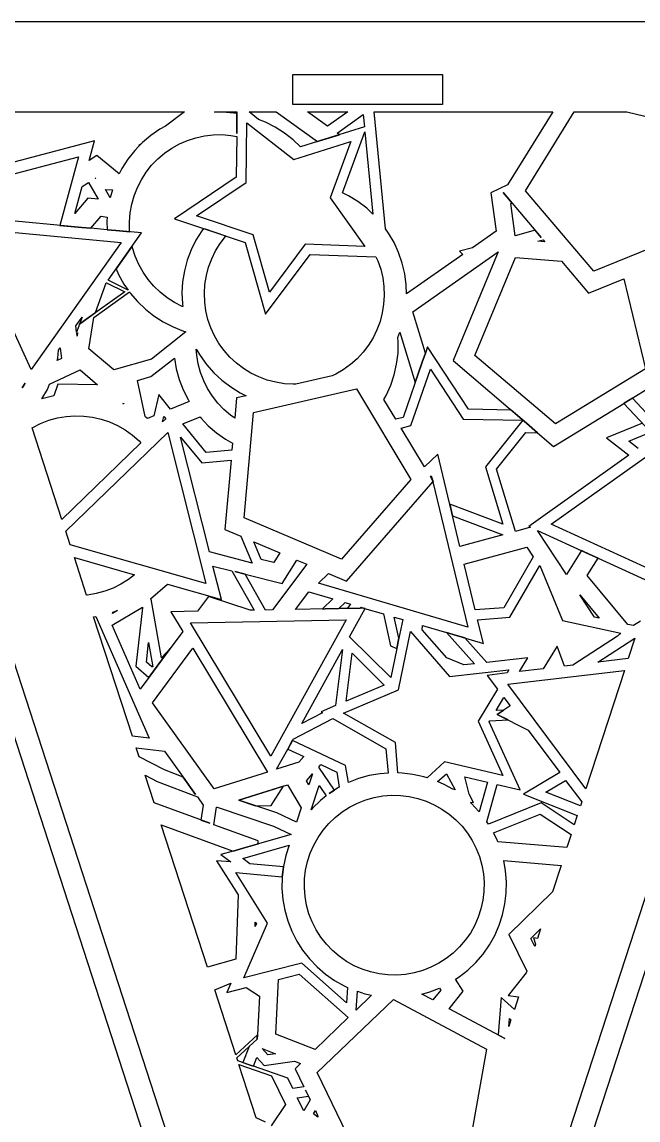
# Model space of a CAD drawing. Header units: metres. Extents: x 20 to 1108, y 20 to 485.
# Drawn here: x 908.5 to 990.8, y 104.3 to 250.8 of the extents above; entities that cross this region are included whole.
import ezdxf

# ---------------------------------------------------------------- set-up
doc = ezdxf.new("R2010")
doc.units = ezdxf.units.M

msp = doc.modelspace()

# ---------------------------------------------------------------- linework, layer by layer
for p, q in [((951.544, 20), (876.544, 250.826)), ((1029.7, 250.826), (879.698, 250.826)), ((879.698, 250.826), (954.698, 20.0001)), ((954.698, 20.0001), (1029.7, 250.826)), ((1032.85, 250.826), (957.853, 20)), ((944.698, 239.826), (944.698, 243.826)), ((944.698, 243.826), (964.698, 243.826)), ((964.698, 243.826), (964.698, 239.826)), ((896.215, 238.826), (930.247, 238.826)), ((930.247, 238.826), (927.69, 236.942)), ((934.265, 238.773), (934.337, 238.826)), ((934.337, 238.826), (937.238, 238.826)), ((937.238, 238.826), (937.236, 238.599)), ((940.137, 237.832), (938.866, 238.826)), ((938.866, 238.826), (942.489, 238.826)), ((942.489, 238.826), (948.016, 234.869)), ((964.698, 239.826), (944.698, 239.826)), ((946.658, 238.826), (952.024, 238.826)), ((949.337, 236.908), (946.658, 238.826)), ((952.024, 238.826), (949.337, 236.908)), ((957.079, 223.21), (955.575, 238.826)), ((955.575, 238.826), (979.393, 238.826)), ((979.393, 238.826), (973.376, 229.078)), ((975.755, 228.311), (982.245, 238.826)), ((982.245, 238.826), (989.281, 238.826)), ((989.281, 238.826), (996.87, 236.979)), ((935.353, 238.792), (934.265, 238.773)), ((936.819, 238.674), (935.353, 238.792)), ((937.236, 238.599), (936.819, 238.674)), ((937.236, 238.599), (937.21, 235.939)), ((937.21, 235.939), (937.236, 238.599)), ((937.236, 238.599), (937.236, 238.599)), ((938.473, 229.419), (938.552, 237.387)), ((938.552, 237.387), (944.828, 232.478)), ((941.054, 237.472), (940.137, 237.832)), ((942.364, 236.802), (941.054, 237.472)), ((950.626, 235.985), (954.103, 238.466)), ((954.103, 238.466), (954.261, 236.829)), ((926.944, 236.526), (925.734, 235.686)), ((927.69, 236.942), (926.944, 236.526)), ((943.603, 236.006), (942.364, 236.802)), ((944.758, 235.092), (943.603, 236.006)), ((954.261, 236.829), (948.283, 234.953)), ((950.914, 235.779), (950.626, 235.985)), ((951.345, 228.011), (954.323, 236.177)), ((954.323, 236.177), (955.381, 225.198)), ((918.237, 234.964), (903.928, 231.185)), ((917.524, 232.344), (918.237, 234.964)), ((924.42, 234.531), (924.139, 234.323)), ((924.16, 234.262), (924.36, 234.47)), ((924.36, 234.47), (924.16, 234.262)), ((924.613, 234.732), (924.42, 234.531)), ((925.734, 235.686), (924.613, 234.732)), ((928.532, 233.981), (929.561, 234.554)), ((929.561, 234.554), (930.641, 235.024)), ((930.641, 235.024), (931.761, 235.386)), ((931.761, 235.386), (932.912, 235.636)), ((932.912, 235.636), (934.081, 235.773)), ((934.081, 235.773), (935.259, 235.794)), ((935.259, 235.794), (936.433, 235.699)), ((936.433, 235.699), (937.206, 235.56)), ((937.206, 235.56), (937.152, 230.13)), ((945.731, 234.152), (944.758, 235.092)), ((944.828, 232.478), (952.432, 234.863)), ((948.016, 234.869), (945.731, 234.152)), ((948.016, 234.869), (948.283, 234.953)), ((948.283, 234.953), (948.016, 234.869)), ((948.016, 234.869), (948.016, 234.869)), ((948.283, 234.953), (950.914, 235.779)), ((952.432, 234.863), (949.7, 227.377)), ((918.556, 232.996), (917.524, 232.344)), ((921.509, 230.549), (918.556, 232.996)), ((923.592, 233.672), (922.679, 232.518)), ((924.16, 234.262), (923.592, 233.672)), ((924.139, 234.323), (924.16, 234.262)), ((924.16, 234.262), (924.16, 234.262)), ((926.668, 232.545), (927.564, 233.309)), ((927.564, 233.309), (928.532, 233.981)), ((899.575, 228.484), (916.107, 232.851)), ((916.107, 232.851), (913.616, 223.686)), ((922.679, 232.518), (921.883, 231.279)), ((925.12, 230.775), (925.851, 231.698)), ((925.851, 231.698), (926.668, 232.545)), ((921.883, 231.279), (921.509, 230.549)), ((924.482, 229.783), (925.12, 230.775)), ((937.152, 230.13), (928.89, 224.566)), ((915.604, 225.276), (916.581, 228.873)), ((916.581, 228.873), (917.421, 229.404)), ((917.421, 229.404), (918.695, 227.176)), ((918.293, 229.957), (918.364, 230.003)), ((918.42, 229.957), (918.293, 229.957)), ((918.364, 230.003), (918.42, 229.957)), ((923.516, 227.64), (923.946, 228.735)), ((923.946, 228.735), (924.482, 229.783)), ((931.862, 224.967), (938.473, 229.419)), ((973.376, 229.078), (971.148, 228.006)), ((917.35, 227.329), (915.604, 225.276)), ((918.695, 227.176), (917.35, 227.329)), ((919.693, 228.451), (920.63, 228.447)), ((920.32, 227.356), (919.693, 228.451)), ((920.63, 228.447), (920.32, 227.356)), ((923.193, 226.507), (923.516, 227.64)), ((949.7, 227.377), (954.321, 220.885)), ((952.138, 227.624), (951.345, 228.011)), ((953.391, 226.852), (952.138, 227.624)), ((971.148, 228.006), (971.835, 222.918)), ((973.965, 226.668), (972.763, 228.085)), ((972.763, 228.085), (977.865, 222.072)), ((984.882, 217.554), (975.755, 228.311)), ((922.984, 225.348), (923.193, 226.507)), ((954.562, 225.959), (953.391, 226.852)), ((955.381, 225.198), (954.562, 225.959)), ((973.789, 226.583), (973.965, 226.668)), ((974.368, 222.293), (973.789, 226.583)), ((916.553, 223.412), (900.745, 224.884)), ((917.744, 223.301), (919.099, 224.895)), ((919.099, 224.895), (919.935, 224.799)), ((919.935, 224.799), (919.892, 224.268)), ((919.892, 224.268), (919.912, 223.099)), ((922.891, 224.174), (922.984, 225.348)), ((922.911, 222.996), (922.891, 224.174)), ((928.89, 224.566), (932.756, 223.267)), ((939.417, 222.429), (931.862, 224.967)), ((901.25, 223.33), (921.784, 221.419)), ((913.616, 223.686), (916.553, 223.412)), ((916.553, 223.412), (917.744, 223.301)), ((917.744, 223.301), (916.553, 223.412)), ((919.912, 223.099), (917.744, 223.301)), ((917.744, 223.301), (917.744, 223.301)), ((921.091, 222.989), (919.912, 223.099)), ((919.912, 223.099), (919.912, 223.099)), ((919.912, 223.099), (921.091, 222.989)), ((924.51, 222.671), (921.091, 222.989)), ((921.091, 222.989), (922.933, 222.818)), ((922.933, 222.818), (922.911, 222.996)), ((932.534, 222.976), (931.762, 221.723)), ((932.756, 223.267), (932.534, 222.976)), ((935.76, 222.257), (932.923, 223.21)), ((932.923, 223.21), (938.333, 221.393)), ((957.477, 222.661), (957.079, 223.21)), ((971.835, 222.918), (968.68, 220.708)), ((977.045, 223.038), (974.368, 222.293)), ((977.865, 222.072), (977.045, 223.038)), ((997.932, 222.911), (984.882, 217.554)), ((909.769, 204.459), (901.619, 222.193)), ((921.784, 221.419), (909.769, 204.459)), ((920.042, 216.365), (924.51, 222.671)), ((931.762, 221.723), (931.115, 220.401)), ((934.39, 220.276), (935.008, 221.278)), ((935.008, 221.278), (935.721, 222.215)), ((935.721, 222.215), (935.76, 222.257)), ((938.333, 221.393), (941.072, 211.816)), ((941.608, 214.768), (939.417, 222.429)), ((958.217, 221.389), (957.477, 222.661)), ((958.829, 220.05), (958.217, 221.389)), ((977.395, 221.578), (978.114, 221.778)), ((978.348, 221.504), (977.395, 221.578)), ((978.114, 221.778), (978.348, 221.504)), ((923.251, 220.894), (921.119, 217.885)), ((923.298, 220.676), (923.251, 220.894)), ((923.66, 219.556), (923.298, 220.676)), ((931.115, 220.401), (930.602, 219.021)), ((933.872, 219.218), (934.39, 220.276)), ((941.072, 211.816), (947.008, 219.816)), ((946.356, 221.167), (941.608, 214.768)), ((954.321, 220.885), (946.356, 221.167)), ((947.008, 219.816), (955.784, 219.504)), ((959.308, 218.658), (958.829, 220.05)), ((967.393, 219.808), (959.89, 214.554)), ((960.7, 212.158), (972.092, 220.135)), ((972.092, 220.135), (966.097, 205.64)), ((968.68, 220.708), (966.962, 220.23)), ((966.962, 220.23), (967.393, 219.808)), ((924.13, 218.476), (923.66, 219.556)), ((924.704, 217.447), (924.13, 218.476)), ((930.602, 219.021), (930.227, 217.598)), ((933.462, 218.114), (933.872, 219.218)), ((955.784, 219.504), (956.044, 218.938)), ((956.044, 218.938), (956.427, 217.823)), ((959.648, 217.226), (959.308, 218.658)), ((969.014, 206.341), (974.405, 219.378)), ((974.405, 219.378), (980.561, 218.897)), ((980.561, 218.897), (984.173, 214.64)), ((921.119, 217.885), (921.441, 217.145)), ((921.441, 217.145), (922.158, 215.859)), ((925.376, 216.48), (924.704, 217.447)), ((930.227, 217.598), (929.992, 216.145)), ((932.974, 215.813), (933.161, 216.976)), ((933.161, 216.976), (933.462, 218.114)), ((956.427, 217.823), (956.698, 216.678)), ((959.845, 215.767), (959.648, 217.226)), ((918.369, 212.05), (919.789, 216.008)), ((919.789, 216.008), (919.811, 216.038)), ((919.811, 216.038), (922.253, 214.837)), ((922.722, 215.047), (920.042, 216.365)), ((922.158, 215.859), (922.722, 215.047)), ((926.139, 215.583), (925.376, 216.48)), ((926.986, 214.766), (926.139, 215.583)), ((929.992, 216.145), (929.901, 214.675)), ((932.901, 214.637), (932.974, 215.813)), ((956.698, 216.678), (956.856, 215.511)), ((956.856, 215.511), (956.899, 214.334)), ((959.89, 214.554), (959.845, 215.767)), ((984.173, 214.64), (988.879, 216.571)), ((988.879, 216.571), (991.769, 204.562)), ((922.253, 214.837), (916.889, 210.987)), ((918.146, 211.401), (922.89, 214.806)), ((922.89, 214.806), (922.998, 214.65)), ((922.998, 214.65), (923.952, 213.529)), ((927.909, 214.034), (926.986, 214.766)), ((928.9, 213.399), (927.909, 214.034)), ((929.901, 214.675), (929.955, 213.204)), ((932.944, 213.461), (932.901, 214.637)), ((956.899, 214.334), (956.826, 213.158)), ((923.952, 213.529), (925.012, 212.507)), ((925.012, 212.507), (926.166, 211.594)), ((929.949, 212.861), (928.9, 213.399)), ((930.005, 212.84), (929.949, 212.861)), ((929.955, 213.204), (930.005, 212.84)), ((933.102, 212.293), (932.944, 213.461)), ((956.826, 213.158), (956.639, 211.996)), ((915.729, 210.276), (916.561, 211.451)), ((916.561, 211.451), (916.224, 210.51)), ((916.224, 210.51), (916.889, 210.987)), ((916.889, 210.987), (916.224, 210.51)), ((916.889, 210.987), (918.369, 212.05)), ((917.457, 207.215), (918.146, 211.401)), ((926.166, 211.594), (927.404, 210.798)), ((933.374, 211.148), (933.102, 212.293)), ((933.756, 210.034), (933.374, 211.148)), ((956.639, 211.996), (956.338, 210.858)), ((962.394, 206.617), (960.7, 212.158)), ((915.835, 209.429), (915.729, 210.276)), ((916.117, 210.215), (915.835, 209.429)), ((916.158, 210.463), (916.117, 210.215)), ((916.224, 210.51), (916.158, 210.463)), ((916.224, 210.51), (916.224, 210.51)), ((927.404, 210.798), (928.715, 210.127)), ((928.715, 210.127), (930.085, 209.588)), ((930.085, 209.588), (930.437, 209.488)), ((934.246, 208.963), (933.756, 210.034)), ((955.928, 209.754), (955.41, 208.695)), ((956.338, 210.858), (955.928, 209.754)), ((915.849, 209.326), (915.976, 209.35)), ((915.901, 208.903), (915.849, 209.326)), ((915.976, 209.35), (915.901, 208.903)), ((930.437, 209.488), (925.831, 205.837)), ((934.839, 207.945), (934.246, 208.963)), ((955.41, 208.695), (954.792, 207.693)), ((958.739, 208.719), (959, 209.419)), ((958.782, 208.113), (958.739, 208.719)), ((958.742, 206.642), (958.782, 208.113)), ((959, 209.419), (961.043, 202.735)), ((913.31, 205.983), (913.439, 207.046)), ((913.439, 207.046), (913.652, 207.346)), ((913.652, 207.346), (913.833, 205.919)), ((920.797, 204.397), (917.457, 207.215)), ((931.872, 206.353), (931.814, 207.188)), ((931.814, 207.188), (932.323, 206.311)), ((935.528, 206.99), (934.839, 207.945)), ((936.309, 206.109), (935.528, 206.99)), ((954.079, 206.756), (953.277, 205.894)), ((954.792, 207.693), (954.079, 206.756)), ((958.558, 205.181), (958.742, 206.642)), ((961.982, 205.431), (962.394, 206.617)), ((962.395, 206.616), (961.982, 205.431)), ((962.693, 207.476), (962.394, 206.617)), ((962.394, 206.617), (962.395, 206.616)), ((968.168, 199.152), (962.693, 207.476)), ((913.232, 205.636), (913.31, 205.983)), ((913.833, 205.919), (913.232, 205.636)), ((925.831, 205.837), (920.797, 204.397)), ((925.766, 203.508), (928.895, 205.988)), ((928.895, 205.988), (929.142, 204.542)), ((932.07, 205.192), (931.872, 206.353)), ((932.381, 204.056), (932.07, 205.192)), ((932.323, 206.311), (933.186, 205.117)), ((937.171, 205.307), (936.309, 206.109)), ((938.107, 204.593), (937.171, 205.307)), ((953.277, 205.894), (952.395, 205.114)), ((958.231, 203.746), (958.558, 205.181)), ((961.982, 205.431), (959.419, 198.068)), ((961.043, 202.735), (961.982, 205.431)), ((966.097, 205.64), (975.903, 197.273)), ((979.745, 197.185), (969.014, 206.341)), ((912.234, 202.484), (916.289, 204.393)), ((916.289, 204.393), (918.625, 202.422)), ((929.142, 204.542), (929.53, 203.122)), ((932.802, 202.955), (932.381, 204.056)), ((933.186, 205.117), (934.16, 204.014)), ((934.16, 204.014), (935.238, 203.012)), ((939.11, 203.975), (938.107, 204.593)), ((940.168, 203.458), (939.11, 203.975)), ((950.423, 203.832), (949.973, 203.626)), ((951.44, 204.425), (950.423, 203.832)), ((952.395, 205.114), (951.44, 204.425)), ((957.766, 202.35), (958.231, 203.746)), ((960.443, 196.972), (963.063, 204.498)), ((963.063, 204.498), (967.442, 197.84)), ((991.769, 204.562), (979.745, 197.185)), ((908.579, 201.99), (908.947, 202.653)), ((908.959, 202.63), (908.672, 202.123)), ((908.947, 202.653), (908.959, 202.63)), ((911.933, 201.801), (912.234, 202.484)), ((913.341, 202.519), (912.798, 200.947)), ((918.625, 202.422), (913.341, 202.519)), ((923.955, 202.99), (925.766, 203.508)), ((924.966, 198.187), (923.955, 202.99)), ((929.53, 203.122), (930.056, 201.747)), ((933.328, 201.902), (932.802, 202.955)), ((935.238, 203.012), (936.409, 202.12)), ((941.272, 203.047), (940.168, 203.458)), ((942.41, 202.747), (941.272, 203.047)), ((943.573, 202.56), (942.41, 202.747)), ((944.748, 202.486), (943.573, 202.56)), ((945.1, 202.499), (944.748, 202.486)), ((949.973, 203.626), (945.1, 202.499)), ((957.165, 201.006), (957.766, 202.35)), ((988.939, 199.979), (993.231, 202.612)), ((908.672, 202.123), (908.579, 201.99)), ((911.215, 200.532), (911.933, 201.801)), ((912.622, 200.917), (911.215, 200.532)), ((912.798, 200.947), (912.622, 200.917)), ((926.808, 201.098), (926.144, 198.269)), ((928.385, 199.172), (926.808, 201.098)), ((930.056, 201.747), (930.714, 200.431)), ((933.956, 200.905), (933.328, 201.902)), ((934.678, 199.975), (933.956, 200.905)), ((936.409, 202.12), (937.662, 201.347)), ((938.451, 200.962), (937.174, 200.667)), ((937.662, 201.347), (938.451, 200.962)), ((939.439, 198.699), (953.184, 201.877)), ((953.184, 201.877), (960.452, 189.788)), ((956.86, 200.471), (957.165, 201.006)), ((922.02, 199.933), (922.118, 199.931)), ((922.128, 199.884), (922.02, 199.933)), ((922.118, 199.931), (922.128, 199.884)), ((930.875, 200.175), (928.385, 199.172)), ((930.714, 200.431), (930.875, 200.175)), ((935.487, 199.12), (934.678, 199.975)), ((937.174, 200.667), (936.938, 197.951)), ((958.463, 197.806), (956.86, 200.471)), ((979.512, 194.193), (988.874, 199.939)), ((988.874, 199.939), (988.939, 199.979)), ((988.939, 199.979), (988.874, 199.939)), ((988.874, 199.939), (988.874, 199.939)), ((988.874, 199.939), (991.722, 196.892)), ((990.029, 200.647), (988.939, 199.979)), ((992.47, 198.036), (990.029, 200.647)), ((912.135, 197.677), (913.272, 197.988)), ((913.272, 197.988), (914.432, 198.186)), ((914.432, 198.186), (915.606, 198.27)), ((915.606, 198.27), (916.784, 198.237)), ((916.784, 198.237), (917.952, 198.09)), ((917.952, 198.09), (919.101, 197.828)), ((919.101, 197.828), (920.218, 197.455)), ((925.129, 198.07), (924.966, 198.187)), ((925.295, 197.927), (925.129, 198.07)), ((926.144, 198.269), (925.295, 197.927)), ((927.319, 197.469), (927.485, 198.175)), ((927.734, 197.87), (927.319, 197.469)), ((927.485, 198.175), (927.734, 197.87)), ((929.996, 197.204), (932.312, 198.138)), ((932.312, 198.138), (932.4, 198.022)), ((932.4, 198.022), (933.412, 196.953)), ((936.377, 198.348), (935.487, 199.12)), ((936.938, 197.951), (936.377, 198.348)), ((938.214, 184.646), (939.439, 198.699)), ((959.419, 198.068), (958.463, 197.806)), ((967.442, 197.84), (975.409, 197.675)), ((973.837, 199.035), (968.168, 199.152)), ((975.903, 197.273), (973.837, 199.035)), ((909.908, 196.684), (909.981, 196.731)), ((913.879, 184.461), (909.908, 196.684)), ((909.981, 196.731), (911.035, 197.257)), ((911.035, 197.257), (912.135, 197.677)), ((920.218, 197.455), (921.293, 196.975)), ((921.293, 196.975), (922.315, 196.392)), ((922.315, 196.392), (923.276, 195.711)), ((933.12, 193.392), (929.996, 197.204)), ((933.412, 196.953), (934.524, 195.988)), ((959.174, 196.624), (960.443, 196.972)), ((962.268, 191.478), (959.174, 196.624)), ((975.409, 197.675), (970.432, 191.452)), ((977.368, 196.023), (975.903, 197.273)), ((975.903, 197.273), (977.368, 196.023)), ((991.366, 197.273), (986.577, 195.318)), ((914.396, 182.873), (928.024, 196.064)), ((923.276, 195.711), (924.166, 194.939)), ((924.166, 194.939), (924.424, 194.666)), ((928.024, 196.064), (933.074, 175.901)), ((933.566, 180.112), (929.727, 195.439)), ((929.727, 195.439), (932.535, 192.01)), ((934.524, 195.988), (935.726, 195.138)), ((935.726, 195.138), (936.646, 194.612)), ((971.904, 191.167), (975.81, 196.05)), ((975.81, 196.05), (977.368, 196.023)), ((977.368, 196.023), (977.368, 196.023)), ((977.368, 196.023), (979.512, 194.193)), ((979.183, 183.807), (996.112, 195.863)), ((986.577, 195.318), (989.537, 193.023)), ((989.55, 194.911), (992.463, 196.1)), ((990.813, 193.931), (989.55, 194.911)), ((924.424, 194.666), (913.879, 184.461)), ((936.564, 193.68), (933.12, 193.392)), ((936.646, 194.612), (936.564, 193.68)), ((932.535, 192.01), (936.447, 192.338)), ((936.447, 192.338), (935.643, 183.099)), ((964.037, 193.161), (962.268, 191.478)), ((967.013, 180.834), (964.037, 193.161)), ((989.537, 193.023), (976.196, 183.522)), ((970.432, 191.452), (972.735, 183.823)), ((974.416, 182.852), (971.904, 191.167)), ((960.452, 189.788), (951.2, 179.138)), ((951.876, 176.215), (963.44, 189.527)), ((963.06, 190.161), (963.189, 190.284)), ((963.44, 189.527), (963.06, 190.161)), ((963.189, 190.284), (963.325, 189.72)), ((963.325, 189.72), (963.44, 189.527)), ((963.44, 189.527), (963.387, 189.465)), ((963.387, 189.465), (968.065, 170.08)), ((972.735, 183.823), (965.647, 186.497)), ((965.647, 186.497), (966.023, 184.937)), ((951.2, 179.138), (938.214, 184.646)), ((966.023, 184.937), (972.753, 182.399)), ((976.449, 183.405), (974.416, 182.852)), ((976.196, 183.522), (976.449, 183.405)), ((993.222, 177.397), (979.183, 183.807)), ((914.981, 181.068), (914.396, 182.873)), ((935.643, 183.099), (937.755, 182.203)), ((937.755, 182.203), (939.261, 178.62)), ((972.753, 182.399), (967.013, 180.834)), ((981.222, 177.119), (977.381, 182.981)), ((977.381, 182.981), (984.368, 179.79)), ((933.074, 175.901), (914.981, 181.068)), ((940.491, 179.117), (939.508, 181.46)), ((939.508, 181.46), (942.967, 179.993)), ((967.583, 178.474), (975.939, 180.751)), ((975.939, 180.751), (976.789, 179.455)), ((983.233, 180.308), (981.222, 177.119)), ((984.368, 179.79), (983.233, 180.308)), ((915.54, 179.349), (923.548, 177.063)), ((917.165, 174.349), (915.54, 179.349)), ((939.261, 178.62), (933.566, 180.112)), ((942.157, 178.7), (940.491, 179.117)), ((942.967, 179.993), (942.157, 178.7)), ((943.279, 175.917), (945.23, 179.033)), ((945.23, 179.033), (946.578, 178.462)), ((976.789, 179.455), (972.874, 172.675)), ((984.007, 176.985), (985.461, 179.291)), ((985.461, 179.291), (984.368, 179.79)), ((984.368, 179.79), (985.461, 179.291)), ((985.461, 179.291), (985.461, 179.291)), ((985.461, 179.291), (992.755, 175.96)), ((935.161, 173.746), (934.037, 178.231)), ((934.037, 178.231), (936.567, 177.598)), ((936.567, 177.598), (939.529, 172.335)), ((938.341, 177.153), (936.979, 177.494)), ((936.979, 177.494), (938.341, 177.153)), ((946.578, 178.462), (941.986, 172.383)), ((969.056, 172.372), (967.583, 178.474)), ((973.675, 171.406), (977.659, 178.308)), ((977.659, 178.308), (980.714, 170.947)), ((922.747, 176.441), (921.75, 175.814)), ((923.548, 177.063), (922.747, 176.441)), ((938.341, 177.153), (938.341, 177.153)), ((938.341, 177.153), (943.279, 175.917)), ((941.037, 172.364), (938.341, 177.153)), ((948.131, 175.959), (949.472, 177.234)), ((968.065, 170.08), (948.131, 175.959)), ((949.472, 177.234), (951.876, 176.215)), ((989.445, 170.447), (984.007, 176.985)), ((917.3, 174.359), (917.165, 174.349)), ((918.461, 174.556), (917.3, 174.359)), ((919.597, 174.867), (918.461, 174.556)), ((920.697, 175.287), (919.597, 174.867)), ((921.75, 175.814), (920.697, 175.287)), ((925.714, 173.85), (927.973, 175.799)), ((927.973, 175.799), (935.161, 173.746)), ((945.073, 172.443), (946.836, 174.776)), ((946.836, 174.776), (950.024, 173.836)), ((984.971, 171.4), (983.017, 174.381)), ((983.017, 174.381), (985.609, 171.263)), ((925.789, 173.815), (925.714, 173.85)), ((927.161, 165.965), (925.789, 173.815)), ((933.447, 174.175), (931.981, 172.189)), ((938.996, 172.325), (933.447, 174.175)), ((950.024, 173.836), (948.68, 172.514)), ((950.863, 172.556), (951.67, 173.351)), ((951.67, 173.351), (952.415, 173.131)), ((952.415, 173.131), (951.949, 172.577)), ((918.105, 171.456), (918.423, 171.51)), ((923.278, 155.533), (918.105, 171.456)), ((918.423, 171.51), (925.519, 155.283)), ((920.576, 170.33), (924.625, 172.762)), ((921.282, 172.304), (920.615, 171.903)), ((920.615, 171.903), (920.654, 172.064)), ((920.654, 172.064), (921.282, 172.304)), ((924.645, 172.651), (923.76, 164.864)), ((924.625, 172.762), (924.645, 172.651)), ((931.981, 172.189), (928.418, 172.119)), ((928.418, 172.119), (929.998, 169.501)), ((939.529, 172.335), (938.996, 172.325)), ((941.986, 172.383), (941.037, 172.364)), ((949.008, 172.52), (945.073, 172.443)), ((948.68, 172.514), (949.008, 172.52)), ((949.008, 172.52), (950.863, 172.556)), ((950.862, 172.556), (949.008, 172.52)), ((950.863, 172.556), (950.862, 172.556)), ((951.949, 172.577), (950.863, 172.556)), ((951.949, 172.577), (953.712, 172.612)), ((953.712, 172.611), (951.949, 172.577)), ((951.949, 172.577), (951.949, 172.577)), ((952.28, 168.794), (954.357, 172.559)), ((953.712, 172.612), (953.805, 172.722)), ((954.149, 172.62), (953.712, 172.612)), ((953.712, 172.612), (953.712, 172.611)), ((953.805, 172.722), (954.149, 172.62)), ((954.264, 172.586), (954.149, 172.62)), ((954.149, 172.62), (954.149, 172.62)), ((954.149, 172.62), (954.264, 172.586)), ((954.357, 172.559), (954.264, 172.586)), ((954.264, 172.586), (956.795, 171.84)), ((956.795, 171.84), (957.74, 167.573)), ((972.874, 172.675), (969.056, 172.372)), ((924.309, 161.794), (920.576, 170.33)), ((931.045, 170.67), (951.825, 171.074)), ((941.785, 152.876), (931.045, 170.67)), ((951.825, 171.074), (941.785, 152.876)), ((958.87, 168.611), (958.25, 171.41)), ((958.25, 171.41), (959.378, 171.078)), ((959.378, 171.078), (958.87, 168.611)), ((961.977, 169.738), (962.004, 170.304)), ((962.004, 170.304), (965.227, 169.353)), ((969.371, 171.066), (973.675, 171.406)), ((970.134, 167.906), (969.371, 171.066)), ((980.714, 170.947), (988.508, 169.289)), ((985.609, 171.263), (984.971, 171.4)), ((990.189, 170.289), (989.445, 170.447)), ((991.106, 170.886), (990.189, 170.289)), ((929.998, 169.501), (928.307, 167.21)), ((957.788, 163.355), (952.28, 168.794)), ((958.586, 167.231), (958.87, 168.611)), ((958.87, 168.61), (958.586, 167.231)), ((958.805, 161.711), (960.412, 169.517)), ((958.87, 168.611), (958.87, 168.61)), ((960.412, 169.517), (965.629, 163.493)), ((965.242, 165.967), (961.977, 169.738)), ((965.227, 169.353), (965.227, 169.354)), ((965.227, 169.354), (966.12, 169.09)), ((966.12, 169.09), (965.227, 169.353)), ((965.227, 169.353), (968.965, 165.201)), ((967.659, 168.636), (966.12, 169.09)), ((966.12, 169.09), (970.134, 167.906)), ((970.588, 165.382), (967.659, 168.636)), ((988.048, 168.896), (982.064, 165.004)), ((985.431, 165.404), (990.369, 168.616)), ((988.508, 169.289), (988.048, 168.896)), ((990.369, 168.616), (989.482, 165.886)), ((925.157, 165.408), (925.454, 168.019)), ((925.454, 168.019), (926.023, 164.767)), ((925.474, 163.373), (928.307, 167.21)), ((928.309, 167.212), (925.475, 163.373)), ((925.975, 159.964), (931.356, 167.253)), ((928.307, 167.21), (927.161, 165.965)), ((928.307, 167.21), (928.309, 167.212)), ((931.356, 167.253), (941.317, 150.748)), ((945.898, 157.225), (951.341, 167.091)), ((951.341, 167.091), (950.398, 159.601)), ((957.74, 167.573), (958.586, 167.231)), ((958.586, 167.231), (957.788, 163.355)), ((979.999, 167.521), (978.128, 164.536)), ((980.984, 164.876), (979.999, 167.521)), ((951.811, 160.197), (952.616, 166.596)), ((952.616, 166.596), (956.912, 162.353)), ((967.529, 165.041), (965.242, 165.967)), ((976.075, 165.995), (970.588, 165.382)), ((974.969, 164.16), (976.075, 165.995)), ((989.482, 165.886), (985.431, 165.404)), ((923.76, 164.864), (925.474, 163.373)), ((925.856, 164.8), (925.157, 165.408)), ((926.023, 164.767), (925.856, 164.8)), ((965.629, 163.493), (973.549, 164.377)), ((968.965, 165.201), (967.529, 165.041)), ((973.549, 164.377), (973.299, 163.962)), ((973.401, 162.464), (988.972, 164.315)), ((978.128, 164.536), (974.969, 164.16)), ((982.064, 165.004), (980.984, 164.876)), ((988.972, 164.315), (983.835, 148.507)), ((925.474, 163.373), (924.309, 161.794)), ((925.475, 163.373), (925.474, 163.373)), ((973.299, 163.962), (970.645, 163.647)), ((970.645, 163.647), (972.008, 161.823)), ((951.465, 158.61), (958.805, 161.711)), ((956.912, 162.353), (951.811, 160.197)), ((972.008, 161.823), (969.433, 157.554)), ((983.835, 148.507), (973.401, 162.464)), ((934.181, 148.489), (925.975, 159.964)), ((971.83, 158.957), (972.866, 160.675)), ((972.866, 160.675), (973.698, 159.562)), ((948.683, 158.665), (945.898, 157.225)), ((950.398, 159.601), (948.47, 158.786)), ((948.47, 158.786), (948.683, 158.665)), ((958.391, 154.67), (951.465, 158.61)), ((972.834, 159), (971.83, 158.957)), ((973.698, 159.562), (971.972, 158.44)), ((971.972, 158.44), (972.834, 159)), ((973.433, 157.696), (971.972, 158.44)), ((971.972, 158.44), (976.111, 156.334)), ((944.744, 155.134), (950.059, 157.883)), ((950.059, 157.883), (957.128, 153.861)), ((969.433, 157.554), (972.721, 150.294)), ((970.931, 157.465), (971.007, 157.593)), ((975.04, 148.392), (970.931, 157.465)), ((971.007, 157.593), (973.433, 157.696)), ((925.519, 155.283), (923.278, 155.533)), ((976.111, 156.334), (980.325, 150.697)), ((924.175, 152.774), (923.787, 153.967)), ((923.787, 153.967), (927.583, 153.543)), ((944.014, 153.811), (944.656, 154.976)), ((944.657, 154.975), (944.014, 153.811)), ((944.656, 154.976), (944.657, 154.975)), ((944.657, 154.975), (944.744, 155.134)), ((951.754, 151.639), (944.657, 154.975)), ((957.128, 153.861), (957.406, 150.609)), ((958.738, 150.62), (958.391, 154.67)), ((927.579, 151.02), (924.175, 152.774)), ((927.583, 153.543), (930.075, 150.058)), ((942.537, 151.135), (944.014, 153.811)), ((944.014, 153.811), (944.014, 153.811)), ((944.014, 153.811), (946.148, 152.807)), ((946.148, 152.807), (945.494, 152.071)), ((930.075, 150.058), (927.579, 151.02)), ((945.494, 152.071), (942.537, 151.135)), ((948.157, 151.414), (948.439, 151.731)), ((950.245, 148.32), (948.157, 151.414)), ((948.439, 151.731), (950.557, 150.734)), ((952.131, 149.346), (951.754, 151.639)), ((964.959, 152.101), (962.626, 149.973)), ((972.721, 150.294), (964.959, 152.101)), ((926.175, 146.619), (924.971, 150.324)), ((924.971, 150.324), (926.604, 149.484)), ((926.604, 149.484), (931.963, 147.417)), ((930.075, 150.058), (930.075, 150.058)), ((930.075, 150.058), (931.718, 147.76)), ((931.718, 147.76), (930.075, 150.058)), ((941.317, 150.748), (934.181, 148.489)), ((946.52, 149.572), (947.336, 150.49)), ((946.843, 149.02), (946.52, 149.572)), ((947.336, 150.49), (946.843, 149.02)), ((950.557, 150.734), (950.889, 148.718)), ((953.473, 149.869), (952.131, 149.346)), ((954.889, 150.269), (953.473, 149.869)), ((956.339, 150.526), (954.889, 150.269)), ((957.406, 150.609), (956.339, 150.526)), ((959.277, 150.609), (958.738, 150.62)), ((960.739, 150.436), (959.277, 150.609)), ((962.177, 150.118), (960.739, 150.436)), ((962.626, 149.973), (962.177, 150.118)), ((964.035, 149.461), (965.203, 150.526)), ((964.925, 149.071), (964.035, 149.461)), ((965.203, 150.526), (966.38, 148.388)), ((968.229, 147.783), (967.679, 150.106)), ((967.679, 150.106), (970.7, 149.401)), ((980.325, 150.697), (975.489, 147.793)), ((978.479, 148.04), (981.124, 149.628)), ((981.124, 149.628), (983.268, 146.76)), ((937.511, 146.997), (944.009, 149.055)), ((943.451, 148.878), (937.511, 146.997)), ((941.807, 146.299), (943.451, 148.878)), ((944.009, 149.055), (945.819, 145.964)), ((947.138, 145.721), (948.22, 148.949)), ((948.22, 148.949), (949.154, 147.565)), ((950.789, 148.667), (949.561, 147.882)), ((949.561, 147.882), (950.245, 148.32)), ((950.889, 148.718), (950.789, 148.667)), ((966.054, 148.438), (964.925, 149.071)), ((966.38, 148.388), (966.054, 148.438)), ((970.7, 149.401), (969.597, 145.435)), ((970.606, 144.109), (971.995, 149.101)), ((971.995, 149.101), (975.04, 148.392)), ((983.091, 146.217), (978.479, 148.04)), ((933.613, 143.912), (926.175, 146.619)), ((931.963, 147.417), (932.731, 146.342)), ((942.564, 145.287), (937.511, 146.997)), ((937.511, 146.997), (939.719, 146.25)), ((948.392, 146.964), (947.33, 145.945)), ((949.154, 147.565), (948.392, 146.964)), ((952.278, 146.064), (953.328, 146.596)), ((953.328, 146.596), (954.425, 147.026)), ((954.425, 147.026), (955.559, 147.343)), ((955.559, 147.343), (956.718, 147.549)), ((956.718, 147.549), (957.892, 147.642)), ((957.892, 147.642), (959.069, 147.616)), ((959.069, 147.616), (960.238, 147.478)), ((960.238, 147.478), (961.389, 147.225)), ((961.389, 147.225), (962.509, 146.859)), ((962.509, 146.859), (963.587, 146.386)), ((968.841, 146.671), (968.229, 147.783)), ((968.517, 146.567), (968.479, 146.727)), ((968.479, 146.727), (968.841, 146.671)), ((968.534, 146.551), (968.517, 146.567)), ((969.554, 145.489), (968.534, 146.551)), ((977.872, 146.629), (970.813, 143.787)), ((975.489, 147.793), (982.68, 144.952)), ((982.276, 143.709), (977.872, 146.629)), ((983.268, 146.76), (983.091, 146.217)), ((932.731, 146.342), (932.437, 144.341)), ((934.176, 143.708), (934.521, 146.051)), ((934.521, 146.051), (934.589, 146.072)), ((934.589, 146.072), (942.138, 143.519)), ((939.719, 146.25), (941.807, 146.299)), ((945.186, 144.072), (942.564, 145.287)), ((945.819, 145.964), (945.186, 144.072)), ((947.33, 145.945), (947.138, 145.721)), ((950.36, 144.7), (951.286, 145.429)), ((951.286, 145.429), (952.278, 146.064)), ((963.587, 146.386), (964.614, 145.811)), ((964.614, 145.811), (965.579, 145.136)), ((965.579, 145.136), (966.475, 144.37)), ((969.597, 145.435), (969.554, 145.489)), ((971.491, 142.629), (977.72, 145.137)), ((977.72, 145.137), (981.851, 142.399)), ((927.126, 143.691), (936.715, 140.201)), ((933.297, 124.698), (927.126, 143.691)), ((932.437, 144.341), (933.613, 143.912)), ((940.071, 141.564), (934.176, 143.708)), ((948.745, 142.99), (949.511, 143.885)), ((949.511, 143.885), (950.36, 144.7)), ((966.475, 144.37), (967.289, 143.521)), ((970.813, 143.787), (970.606, 144.109)), ((982.68, 144.952), (982.276, 143.709)), ((944.486, 142.429), (938.062, 140.587)), ((942.138, 143.519), (944.486, 142.429)), ((948.071, 142.025), (948.745, 142.99)), ((967.289, 143.521), (968.018, 142.595)), ((968.018, 142.595), (968.651, 141.604)), ((971.923, 141.78), (971.491, 142.629)), ((981.851, 142.399), (981.288, 140.667)), ((938.028, 139.196), (944.213, 140.97)), ((938.062, 140.587), (940.057, 141.159)), ((940.057, 141.159), (940.071, 141.564)), ((944.213, 140.97), (943.763, 139.588)), ((947.022, 139.919), (947.495, 140.997)), ((947.495, 140.997), (948.071, 142.025)), ((968.651, 141.604), (969.186, 140.553)), ((972.063, 141.422), (971.923, 141.78)), ((981.288, 140.667), (972.063, 141.422)), ((936.715, 140.201), (935.076, 139.731)), ((935.076, 139.731), (936.409, 138.742)), ((936.715, 140.201), (938.062, 140.587)), ((936.716, 140.2), (936.715, 140.201)), ((938.062, 140.587), (936.716, 140.2)), ((938.961, 138.504), (938.028, 139.196)), ((943.763, 139.588), (943.445, 138.151)), ((946.657, 138.799), (947.022, 139.919)), ((969.186, 140.553), (969.613, 139.456)), ((969.613, 139.456), (969.933, 138.322)), ((936.409, 138.742), (934.53, 138.917)), ((934.53, 138.917), (937.392, 134.364)), ((943.438, 138.087), (938.961, 138.504)), ((943.354, 137.382), (943.438, 138.087)), ((943.439, 138.087), (943.354, 137.382)), ((943.445, 138.151), (943.438, 138.087)), ((943.438, 138.087), (943.439, 138.087)), ((946.403, 137.65), (946.657, 138.799)), ((969.933, 138.322), (970.139, 137.163)), ((973.114, 137.542), (972.869, 138.921)), ((972.869, 138.921), (980.518, 138.295)), ((980.518, 138.295), (979.372, 134.772)), ((941.325, 130.599), (937.086, 137.346)), ((937.086, 137.346), (943.28, 136.769)), ((943.272, 136.69), (943.241, 135.217)), ((943.354, 137.382), (943.272, 136.69)), ((943.28, 136.769), (943.354, 137.382)), ((946.24, 135.303), (946.265, 136.481)), ((946.265, 136.481), (946.403, 137.65)), ((970.139, 137.163), (970.23, 135.989)), ((973.229, 136.074), (973.114, 137.542)), ((943.241, 135.217), (943.356, 133.749)), ((946.331, 134.128), (946.24, 135.303)), ((970.206, 134.812), (970.066, 133.643)), ((970.23, 135.989), (970.206, 134.812)), ((973.198, 134.604), (973.229, 136.074)), ((937.392, 134.364), (937.093, 125.787)), ((943.356, 133.749), (943.613, 132.3)), ((946.537, 132.969), (946.331, 134.128)), ((970.066, 133.643), (969.814, 132.492)), ((973.024, 133.142), (973.198, 134.604)), ((979.372, 134.772), (973.517, 129.053)), ((943.613, 132.3), (944.012, 130.883)), ((946.856, 131.835), (946.537, 132.969)), ((969.814, 132.492), (969.448, 131.372)), ((972.708, 131.703), (973.024, 133.142)), ((938.168, 123.281), (941.325, 130.599)), ((939.672, 130.117), (939.692, 130.701)), ((939.83, 130.484), (939.672, 130.117)), ((939.692, 130.701), (939.83, 130.484)), ((944.012, 130.883), (944.547, 129.511)), ((947.284, 130.738), (946.856, 131.835)), ((947.818, 129.69), (947.284, 130.738)), ((969.448, 131.372), (968.976, 130.294)), ((972.251, 130.304), (972.708, 131.703)), ((944.547, 129.511), (945.214, 128.199)), ((948.452, 128.696), (947.818, 129.69)), ((968.399, 129.268), (967.725, 128.301)), ((968.976, 130.294), (968.399, 129.268)), ((970.94, 127.672), (971.66, 128.956)), ((971.66, 128.956), (972.251, 130.304)), ((973.517, 129.053), (975.93, 124.176)), ((976.474, 128.548), (977.758, 129.802)), ((977.758, 129.802), (977.342, 128.525)), ((945.214, 128.199), (946.007, 126.959)), ((949.181, 127.772), (948.452, 128.696)), ((949.996, 126.921), (949.181, 127.772)), ((967.725, 128.301), (966.959, 127.406)), ((970.098, 126.465), (970.94, 127.672)), ((977.003, 127.48), (976.474, 128.548)), ((977.342, 128.525), (976.822, 128.642)), ((976.822, 128.642), (977.096, 127.765)), ((977.096, 127.765), (977.003, 127.48)), ((946.007, 126.959), (946.917, 125.802)), ((950.891, 126.156), (949.996, 126.921)), ((951.856, 125.483), (950.891, 126.156)), ((966.109, 126.591), (965.185, 125.863)), ((966.959, 127.406), (966.109, 126.591)), ((969.141, 125.346), (970.098, 126.465)), ((937.093, 125.787), (933.297, 124.698)), ((945.897, 125.228), (938.168, 123.281)), ((951.88, 119.964), (945.897, 125.228)), ((946.917, 125.802), (947.936, 124.74)), ((947.936, 124.74), (949.055, 123.783)), ((952.883, 124.905), (951.856, 125.483)), ((953.962, 124.433), (952.883, 124.905)), ((963.143, 124.695), (962.045, 124.268)), ((964.191, 125.23), (963.143, 124.695)), ((965.185, 125.863), (964.191, 125.23)), ((968.078, 124.327), (969.141, 125.346)), ((942.416, 115.754), (942.802, 123.079)), ((942.802, 123.079), (945.544, 123.77)), ((945.544, 123.77), (952.11, 117.994)), ((949.055, 123.783), (950.262, 122.941)), ((955.081, 124.068), (953.962, 124.433)), ((956.231, 123.815), (955.081, 124.068)), ((957.4, 123.675), (956.231, 123.815)), ((958.578, 123.651), (957.4, 123.675)), ((959.752, 123.742), (958.578, 123.651)), ((960.911, 123.948), (959.752, 123.742)), ((962.045, 124.268), (960.911, 123.948)), ((966.422, 123.099), (966.922, 123.417)), ((967.46, 121.498), (966.422, 123.099)), ((966.922, 123.417), (968.078, 124.327)), ((975.857, 123.953), (973.452, 120.939)), ((975.93, 124.176), (975.857, 123.953)), ((934.278, 121.678), (936.424, 122.589)), ((937.094, 113.015), (934.278, 121.678)), ((936.424, 122.589), (935.884, 121.336)), ((935.884, 121.336), (938.489, 121.993)), ((938.489, 121.993), (940.254, 120.841)), ((950.262, 122.941), (951.545, 122.22)), ((951.545, 122.22), (952.019, 122.012)), ((952.019, 122.012), (951.88, 119.964)), ((962.998, 121.422), (964.289, 121.926)), ((964.465, 121.656), (963.397, 120.338)), ((964.289, 121.926), (964.465, 121.656)), ((940.254, 120.841), (939.981, 115.677)), ((947.952, 110.634), (958.125, 120.406)), ((953.146, 118.988), (953.314, 121.492)), ((955.209, 120.971), (953.146, 118.988)), ((953.314, 121.492), (954.293, 121.173)), ((954.293, 121.173), (955.209, 120.971)), ((958.125, 120.406), (970.564, 113.75)), ((961.932, 121.122), (962.998, 121.422)), ((963.397, 120.338), (961.932, 121.122)), ((965.576, 119.172), (967.46, 121.498)), ((972.535, 120.668), (972.097, 115.684)), ((974.273, 119.077), (972.535, 120.668)), ((973.452, 120.939), (974.811, 120.734)), ((974.811, 120.734), (974.273, 119.077)), ((973.011, 115.194), (965.576, 119.172)), ((952.11, 117.994), (947.676, 113.734)), ((973.525, 116.778), (973.622, 117.872)), ((973.822, 117.69), (973.525, 116.778)), ((973.622, 117.872), (973.822, 117.69)), ((947.676, 113.734), (942.416, 115.754)), ((939.981, 115.677), (937.094, 113.015)), ((937.229, 112.6), (939.951, 115.11)), ((939.951, 115.11), (938.877, 114.119)), ((939.951, 115.11), (939.981, 115.677)), ((939.981, 115.677), (939.951, 115.11)), ((939.981, 115.677), (939.981, 115.677)), ((972.097, 115.684), (973.011, 115.194)), ((938.877, 114.119), (938.025, 111.974)), ((940.598, 113.854), (942.408, 113.157)), ((941.382, 113.007), (940.598, 113.854)), ((942.408, 113.157), (941.382, 113.007)), ((970.564, 113.75), (968.135, 100.188)), ((937.356, 112.206), (937.229, 112.6)), ((939.014, 111.63), (937.356, 112.206)), ((939.822, 104.617), (937.51, 111.734)), ((937.51, 111.734), (941.867, 110.219)), ((938.025, 111.974), (939.014, 111.63)), ((939.014, 111.63), (939.443, 111.481)), ((939.443, 111.481), (939.014, 111.63)), ((939.443, 111.481), (939.906, 112.647)), ((939.443, 111.481), (939.443, 111.481)), ((944.039, 109.883), (939.443, 111.481)), ((939.906, 112.647), (940.884, 111.592)), ((940.884, 111.592), (944.937, 112.187)), ((944.937, 112.187), (945.742, 111.876)), ((945.742, 111.876), (945, 111.162)), ((941.867, 110.219), (943.717, 106.4)), ((945, 111.162), (946.169, 108.748)), ((954.104, 97.9386), (947.952, 110.634)), ((944.689, 108.542), (944.039, 109.883)), ((946.169, 108.748), (944.689, 108.542)), ((945.297, 107.286), (946.777, 107.492)), ((946.151, 105.521), (945.297, 107.286)), ((947.004, 107.026), (946.151, 105.521)), ((946.777, 107.492), (946.398, 108.276)), ((946.398, 108.276), (947.004, 107.026)), ((943.717, 106.4), (941.824, 103.525)), ((947.457, 105.13), (947.708, 105.573)), ((947.708, 105.573), (948.06, 104.846)), ((941.035, 104.017), (939.822, 104.617)), ((948.019, 104.704), (947.457, 105.13)), ((948.06, 104.846), (948.019, 104.704))]:
    msp.add_line(p, q)

doc.saveas('drawing.dxf')
